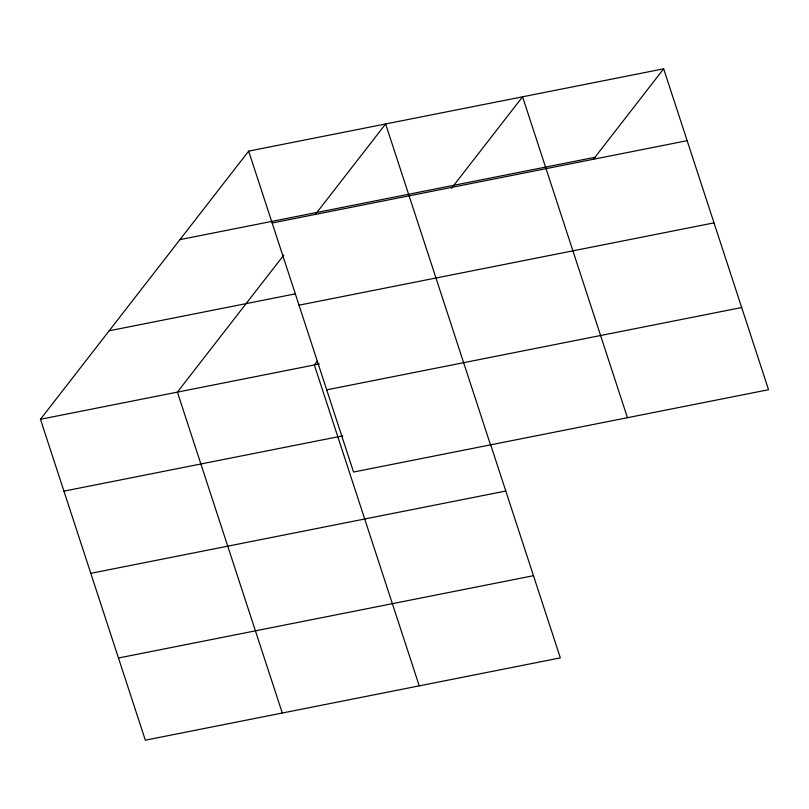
<?xml version="1.0" encoding="UTF-8"?>
<svg xmlns="http://www.w3.org/2000/svg" width="809" height="809" viewBox="0 0 809 809"><rect width="100%" height="100%" fill="white"/><g stroke="black" fill="none" stroke-linecap="round" stroke-linejoin="round"><path stroke-width="1.21" d="M490.608 444.566L560.334 657.879L145.337 740.184L40.45 419.284L248.666 151.121L663.663 68.816L768.55 389.716L353.553 472.031L248.666 151.121M283.817 255.068L177.393 392.122L282.28 713.022M315.368 214.436L385.62 123.959L490.507 444.869M317.401 361.026L314.347 364.96L419.234 685.86M451.543 188.264L522.563 96.797L627.45 417.707M593.412 159.282L663.663 68.816M179.962 239.616L594.949 157.3M272.158 222.991L687.154 140.675M109.164 330.79L295.457 293.839M299.017 305.175L714.013 222.859M40.45 419.284L319.292 363.979M326.694 389.847L741.691 307.531M63.941 491.144L342.783 435.839M90.8 573.328L505.797 491.023M118.478 658L533.465 575.695"/></g></svg>
